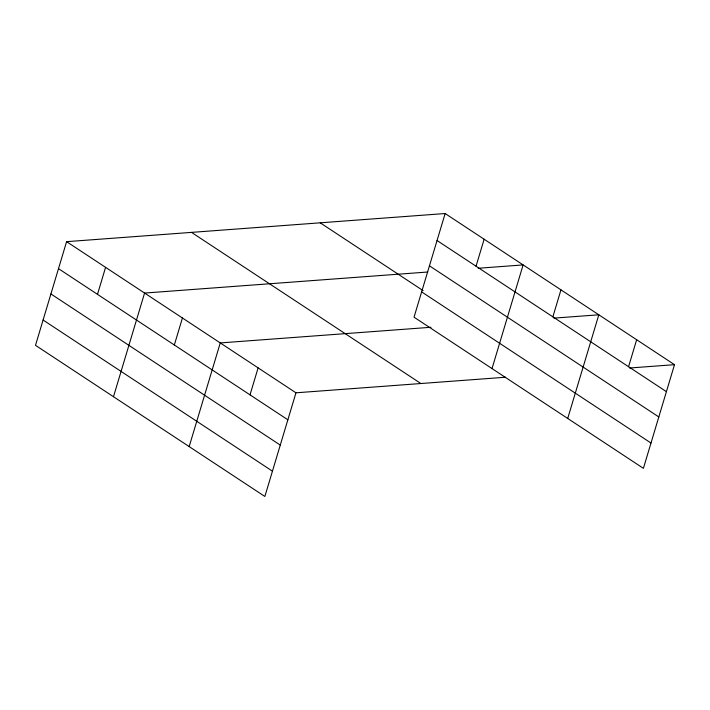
<?xml version="1.0" encoding="UTF-8"?>
<svg xmlns="http://www.w3.org/2000/svg" width="710" height="710" viewBox="0 0 710 710"><rect width="100%" height="100%" fill="white"/><g stroke="black" fill="none" stroke-linecap="round" stroke-linejoin="round"><path stroke-width="1.06" d="M445.143 213.532L414.036 317.192L643.402 468.334L674.5 364.674L445.143 213.532L66.598 241.666L35.5 345.326L264.857 496.467L295.964 392.808L505.582 377.232M97.492 294.348L105.586 267.359M113.485 396.712L144.583 293.061L427.793 272.01M174.332 344.98L182.426 317.991M189.171 446.59L220.269 342.93L430.988 327.274M250.018 394.858L258.112 367.869M476.037 266.214L484.131 239.226M492.021 368.579L523.119 264.919L478.194 268.265M552.868 316.846L560.962 289.858M567.716 418.456L598.814 314.796L553.88 318.133M628.563 366.724L636.657 339.735M629.575 368.011L674.5 364.674M437.04 240.521L666.406 391.654M429.452 265.824L658.818 416.956M320.219 222.825L423.124 290.63M421.633 291.89L650.99 443.031M191.514 232.383L420.879 383.524M66.598 241.666L295.964 392.808M58.504 268.655L287.861 419.787M50.916 293.958L280.272 445.09M43.088 320.024L272.454 471.165"/></g></svg>
